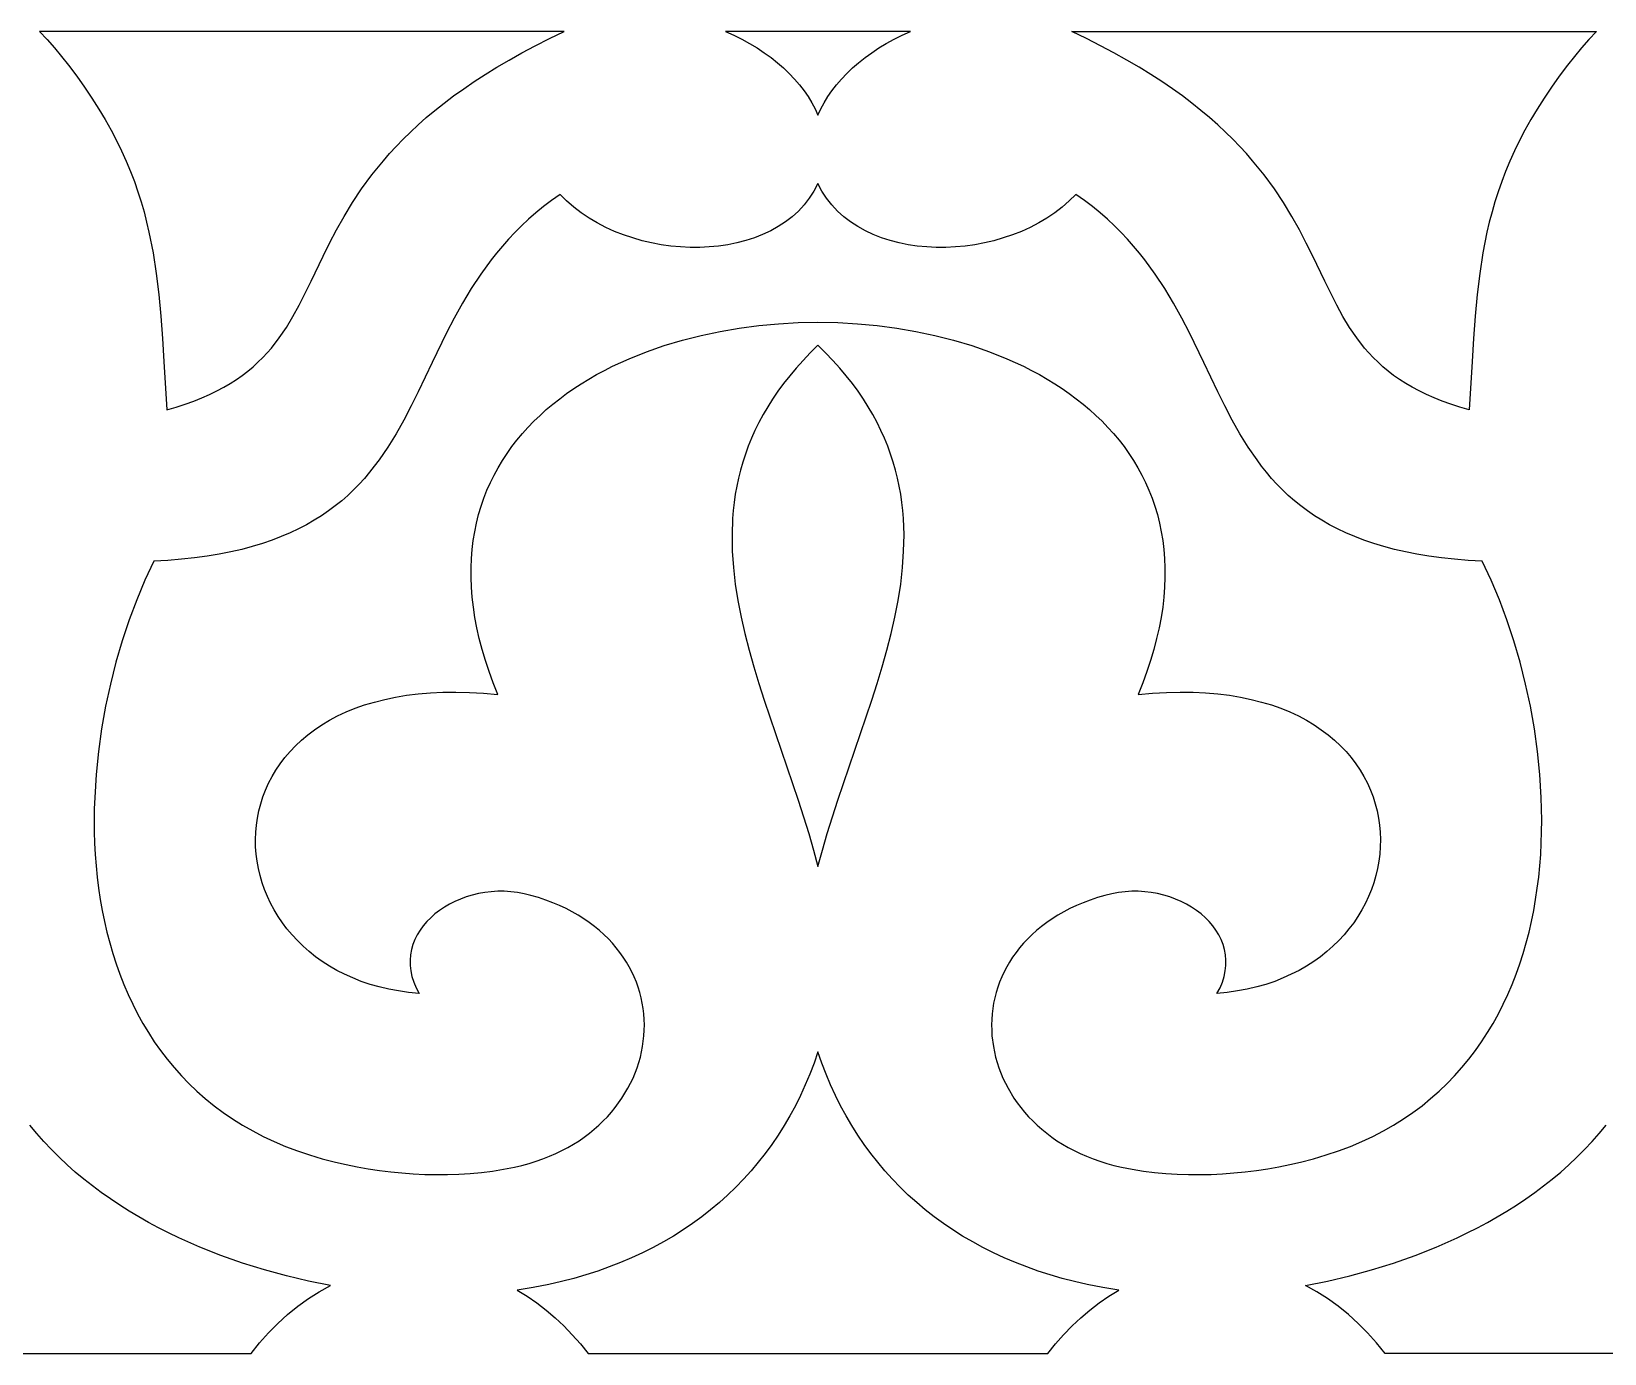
# Model space of a CAD drawing. Extents: x 1153 to 1359, y 576 to 598.
# Drawn here: x 1203.11 to 1216.42, y 581.28 to 592.46 of the extents above; entities that cross this region are included whole.
import ezdxf

# ---------------------------------------------------------------- set-up
doc = ezdxf.new("R2010")
doc.units = 0
doc.layers.add('LAYER_1', color=18, linetype='CONTINUOUS')

msp = doc.modelspace()

# ---------------------------------------------------------------- linework, layer by layer
at = {"layer": 'LAYER_1'}
for points in [[(1203.423, 592.176), (1203.494, 592.081), (1203.56, 591.988), (1203.622, 591.895), (1203.68, 591.804), (1203.734, 591.714), (1203.784, 591.625), (1203.83, 591.537), (1203.872, 591.45), (1203.912, 591.363), (1203.948, 591.276), (1203.981, 591.19), (1204.011, 591.104), (1204.038, 591.019), (1204.063, 590.933), (1204.085, 590.847), (1204.105, 590.761), (1204.139, 590.588), (1204.167, 590.413), (1204.188, 590.234), (1204.205, 590.051), (1204.219, 589.863), (1204.231, 589.669), (1204.255, 589.259), (1204.335, 589.282), (1204.411, 589.307), (1204.484, 589.333), (1204.552, 589.36), (1204.617, 589.389), (1204.679, 589.419), (1204.737, 589.45), (1204.792, 589.482), (1204.845, 589.516), (1204.894, 589.551), (1204.941, 589.587), (1204.985, 589.624), (1205.027, 589.662), (1205.067, 589.701), (1205.104, 589.741), (1205.14, 589.782), (1205.207, 589.868), (1205.267, 589.957), (1205.323, 590.05), (1205.376, 590.146), (1205.427, 590.246), (1205.477, 590.348), (1205.579, 590.56), (1205.633, 590.67), (1205.692, 590.782), (1205.756, 590.896), (1205.826, 591.012), (1205.904, 591.129), (1205.991, 591.248), (1206.088, 591.367), (1206.14, 591.428), (1206.196, 591.488), (1206.255, 591.548), (1206.317, 591.609), (1206.382, 591.67), (1206.451, 591.731), (1206.524, 591.792), (1206.601, 591.853), (1206.682, 591.914), (1206.767, 591.975), (1206.856, 592.036), (1206.95, 592.097), (1207.048, 592.158), (1207.152, 592.218), (1207.26, 592.279), (1207.373, 592.339), (1207.492, 592.4), (1207.616, 592.46), (1203.18, 592.46), (1203.244, 592.391), (1203.306, 592.321), (1203.365, 592.249)], [(1209.764, 591.753), (1209.788, 591.806), (1209.816, 591.857), (1209.848, 591.909), (1209.882, 591.959), (1209.921, 592.009), (1209.963, 592.057), (1210.008, 592.105), (1210.056, 592.151), (1210.107, 592.195), (1210.162, 592.239), (1210.219, 592.28), (1210.279, 592.32), (1210.342, 592.358), (1210.408, 592.394), (1210.477, 592.428), (1210.548, 592.46), (1209.764, 592.46), (1208.981, 592.46), (1209.052, 592.428), (1209.12, 592.394), (1209.186, 592.358), (1209.249, 592.32), (1209.31, 592.28), (1209.367, 592.239), (1209.421, 592.195), (1209.473, 592.151), (1209.521, 592.105), (1209.566, 592.057), (1209.608, 592.009), (1209.646, 591.959), (1209.681, 591.909), (1209.712, 591.857), (1209.74, 591.806)], [(1216.106, 592.176), (1216.035, 592.081), (1215.968, 591.988), (1215.906, 591.895), (1215.849, 591.804), (1215.795, 591.714), (1215.745, 591.625), (1215.699, 591.537), (1215.656, 591.45), (1215.617, 591.363), (1215.581, 591.276), (1215.548, 591.19), (1215.518, 591.104), (1215.491, 591.019), (1215.466, 590.933), (1215.443, 590.847), (1215.423, 590.761), (1215.389, 590.588), (1215.362, 590.413), (1215.341, 590.234), (1215.324, 590.051), (1215.31, 589.863), (1215.298, 589.669), (1215.274, 589.259), (1215.193, 589.282), (1215.117, 589.307), (1215.045, 589.333), (1214.976, 589.36), (1214.911, 589.389), (1214.85, 589.419), (1214.791, 589.45), (1214.736, 589.482), (1214.684, 589.516), (1214.634, 589.551), (1214.588, 589.587), (1214.543, 589.624), (1214.502, 589.662), (1214.462, 589.701), (1214.424, 589.741), (1214.388, 589.782), (1214.322, 589.868), (1214.261, 589.957), (1214.205, 590.05), (1214.152, 590.146), (1214.102, 590.246), (1214.052, 590.348), (1213.95, 590.56), (1213.895, 590.67), (1213.837, 590.782), (1213.773, 590.896), (1213.703, 591.012), (1213.625, 591.129), (1213.538, 591.248), (1213.441, 591.367), (1213.388, 591.428), (1213.333, 591.488), (1213.274, 591.548), (1213.212, 591.609), (1213.146, 591.67), (1213.077, 591.731), (1213.004, 591.792), (1212.928, 591.853), (1212.847, 591.914), (1212.762, 591.975), (1212.673, 592.036), (1212.579, 592.097), (1212.48, 592.158), (1212.377, 592.218), (1212.268, 592.279), (1212.155, 592.339), (1212.036, 592.4), (1211.912, 592.46), (1216.349, 592.46), (1216.285, 592.391), (1216.223, 592.321), (1216.163, 592.249)], [(1209.764, 590), (1209.932, 589.997), (1210.099, 589.987), (1210.265, 589.972), (1210.43, 589.951), (1210.593, 589.923), (1210.753, 589.889), (1210.911, 589.849), (1211.065, 589.803), (1211.215, 589.751), (1211.361, 589.692), (1211.502, 589.628), (1211.57, 589.593), (1211.637, 589.557), (1211.703, 589.519), (1211.767, 589.48), (1211.829, 589.439), (1211.89, 589.397), (1211.949, 589.353), (1212.007, 589.308), (1212.062, 589.261), (1212.116, 589.213), (1212.168, 589.163), (1212.217, 589.111), (1212.265, 589.058), (1212.311, 589.004), (1212.354, 588.948), (1212.395, 588.89), (1212.434, 588.831), (1212.47, 588.77), (1212.504, 588.708), (1212.536, 588.644), (1212.564, 588.579), (1212.591, 588.512), (1212.614, 588.444), (1212.635, 588.374), (1212.653, 588.302), (1212.668, 588.229), (1212.681, 588.155), (1212.69, 588.079), (1212.696, 588.001), (1212.699, 587.922), (1212.699, 587.841), (1212.696, 587.759), (1212.69, 587.675), (1212.68, 587.59), (1212.666, 587.503), (1212.65, 587.415), (1212.629, 587.325), (1212.605, 587.233), (1212.578, 587.14), (1212.547, 587.046), (1212.512, 586.95), (1212.473, 586.852), (1212.595, 586.863), (1212.713, 586.87), (1212.827, 586.872), (1212.937, 586.871), (1213.043, 586.866), (1213.146, 586.857), (1213.244, 586.845), (1213.339, 586.829), (1213.43, 586.81), (1213.517, 586.788), (1213.6, 586.763), (1213.68, 586.735), (1213.756, 586.704), (1213.828, 586.67), (1213.896, 586.634), (1213.961, 586.595), (1214.022, 586.554), (1214.08, 586.511), (1214.134, 586.466), (1214.184, 586.418), (1214.231, 586.369), (1214.274, 586.319), (1214.314, 586.266), (1214.35, 586.213), (1214.383, 586.158), (1214.412, 586.102), (1214.437, 586.044), (1214.46, 585.986), (1214.479, 585.927), (1214.494, 585.867), (1214.506, 585.807), (1214.515, 585.747), (1214.52, 585.686), (1214.522, 585.624), (1214.521, 585.563), (1214.517, 585.502), (1214.509, 585.441), (1214.498, 585.38), (1214.484, 585.32), (1214.466, 585.26), (1214.446, 585.202), (1214.422, 585.143), (1214.395, 585.086), (1214.365, 585.03), (1214.332, 584.975), (1214.296, 584.921), (1214.256, 584.869), (1214.214, 584.819), (1214.169, 584.77), (1214.12, 584.722), (1214.069, 584.677), (1214.015, 584.634), (1213.958, 584.593), (1213.897, 584.554), (1213.834, 584.518), (1213.768, 584.485), (1213.699, 584.454), (1213.628, 584.425), (1213.553, 584.4), (1213.476, 584.378), (1213.396, 584.359), (1213.313, 584.344), (1213.227, 584.331), (1213.139, 584.323), (1213.165, 584.371), (1213.185, 584.419), (1213.2, 584.467), (1213.21, 584.514), (1213.215, 584.561), (1213.215, 584.606), (1213.212, 584.651), (1213.203, 584.695), (1213.191, 584.738), (1213.175, 584.779), (1213.155, 584.819), (1213.131, 584.858), (1213.104, 584.895), (1213.074, 584.931), (1213.041, 584.964), (1213.005, 584.996), (1212.966, 585.026), (1212.925, 585.053), (1212.882, 585.079), (1212.836, 585.102), (1212.789, 585.122), (1212.74, 585.14), (1212.689, 585.155), (1212.637, 585.168), (1212.583, 585.177), (1212.529, 585.184), (1212.474, 585.187), (1212.418, 585.188), (1212.362, 585.184), (1212.306, 585.178), (1212.249, 585.167), (1212.192, 585.153), (1212.129, 585.134), (1212.067, 585.113), (1212.008, 585.091), (1211.951, 585.066), (1211.896, 585.041), (1211.843, 585.013), (1211.793, 584.984), (1211.745, 584.954), (1211.699, 584.923), (1211.656, 584.89), (1211.614, 584.856), (1211.575, 584.821), (1211.538, 584.785), (1211.503, 584.748), (1211.47, 584.709), (1211.44, 584.67), (1211.411, 584.63), (1211.385, 584.589), (1211.361, 584.548), (1211.339, 584.506), (1211.319, 584.463), (1211.301, 584.419), (1211.285, 584.375), (1211.272, 584.331), (1211.26, 584.286), (1211.25, 584.241), (1211.243, 584.195), (1211.238, 584.15), (1211.234, 584.104), (1211.233, 584.058), (1211.234, 584.012), (1211.236, 583.966), (1211.248, 583.875), (1211.267, 583.784), (1211.294, 583.694), (1211.329, 583.606), (1211.372, 583.521), (1211.422, 583.438), (1211.45, 583.397), (1211.48, 583.358), (1211.512, 583.319), (1211.545, 583.281), (1211.581, 583.245), (1211.618, 583.209), (1211.658, 583.174), (1211.699, 583.141), (1211.741, 583.109), (1211.786, 583.078), (1211.833, 583.049), (1211.881, 583.021), (1211.931, 582.994), (1211.983, 582.969), (1212.036, 582.946), (1212.092, 582.924), (1212.149, 582.904), (1212.208, 582.886), (1212.268, 582.869), (1212.331, 582.855), (1212.423, 582.837), (1212.517, 582.821), (1212.611, 582.809), (1212.707, 582.8), (1212.802, 582.794), (1212.898, 582.791), (1212.995, 582.791), (1213.091, 582.793), (1213.187, 582.798), (1213.283, 582.805), (1213.379, 582.815), (1213.474, 582.827), (1213.569, 582.841), (1213.662, 582.858), (1213.755, 582.876), (1213.847, 582.897), (1213.957, 582.925), (1214.064, 582.957), (1214.168, 582.991), (1214.268, 583.029), (1214.364, 583.07), (1214.457, 583.114), (1214.547, 583.161), (1214.634, 583.21), (1214.717, 583.262), (1214.797, 583.317), (1214.874, 583.374), (1214.947, 583.434), (1215.018, 583.496), (1215.086, 583.561), (1215.15, 583.627), (1215.212, 583.696), (1215.27, 583.767), (1215.326, 583.84), (1215.378, 583.915), (1215.428, 583.992), (1215.475, 584.07), (1215.52, 584.15), (1215.561, 584.232), (1215.6, 584.315), (1215.636, 584.4), (1215.67, 584.486), (1215.701, 584.573), (1215.73, 584.661), (1215.756, 584.751), (1215.779, 584.842), (1215.8, 584.933), (1215.819, 585.026), (1215.835, 585.119), (1215.849, 585.213), (1215.861, 585.308), (1215.871, 585.403), (1215.878, 585.499), (1215.883, 585.595), (1215.886, 585.691), (1215.887, 585.788), (1215.886, 585.885), (1215.883, 585.982), (1215.871, 586.176), (1215.852, 586.369), (1215.825, 586.561), (1215.791, 586.752), (1215.75, 586.939), (1215.703, 587.124), (1215.65, 587.305), (1215.592, 587.482), (1215.528, 587.653), (1215.458, 587.819), (1215.384, 587.979), (1215.264, 587.986), (1215.149, 587.996), (1215.038, 588.008), (1214.932, 588.022), (1214.83, 588.039), (1214.733, 588.058), (1214.64, 588.079), (1214.55, 588.103), (1214.465, 588.129), (1214.383, 588.157), (1214.305, 588.187), (1214.23, 588.218), (1214.159, 588.252), (1214.091, 588.288), (1214.026, 588.325), (1213.964, 588.364), (1213.905, 588.405), (1213.848, 588.447), (1213.794, 588.491), (1213.743, 588.536), (1213.693, 588.583), (1213.646, 588.631), (1213.602, 588.68), (1213.559, 588.731), (1213.517, 588.783), (1213.478, 588.836), (1213.403, 588.945), (1213.334, 589.057), (1213.269, 589.173), (1213.207, 589.292), (1213.147, 589.413), (1213.029, 589.66), (1212.907, 589.911), (1212.842, 590.036), (1212.772, 590.161), (1212.698, 590.285), (1212.617, 590.407), (1212.529, 590.527), (1212.483, 590.586), (1212.433, 590.645), (1212.382, 590.703), (1212.328, 590.76), (1212.272, 590.816), (1212.213, 590.871), (1212.151, 590.925), (1212.086, 590.978), (1212.018, 591.03), (1211.946, 591.081), (1211.89, 591.026), (1211.831, 590.974), (1211.767, 590.926), (1211.701, 590.881), (1211.632, 590.84), (1211.56, 590.803), (1211.486, 590.769), (1211.409, 590.739), (1211.332, 590.713), (1211.252, 590.69), (1211.172, 590.671), (1211.091, 590.656), (1211.009, 590.644), (1210.927, 590.637), (1210.846, 590.633), (1210.765, 590.633), (1210.684, 590.637), (1210.604, 590.644), (1210.526, 590.656), (1210.45, 590.672), (1210.375, 590.691), (1210.302, 590.715), (1210.232, 590.743), (1210.165, 590.774), (1210.101, 590.81), (1210.04, 590.85), (1209.983, 590.893), (1209.93, 590.941), (1209.882, 590.994), (1209.837, 591.05), (1209.798, 591.11), (1209.764, 591.175), (1209.73, 591.11), (1209.691, 591.05), (1209.647, 590.994), (1209.598, 590.941), (1209.545, 590.893), (1209.488, 590.85), (1209.428, 590.81), (1209.364, 590.774), (1209.296, 590.743), (1209.226, 590.715), (1209.154, 590.691), (1209.079, 590.672), (1209.002, 590.656), (1208.924, 590.644), (1208.845, 590.637), (1208.764, 590.633), (1208.683, 590.633), (1208.601, 590.637), (1208.519, 590.644), (1208.438, 590.656), (1208.357, 590.671), (1208.276, 590.69), (1208.197, 590.713), (1208.119, 590.739), (1208.043, 590.769), (1207.969, 590.803), (1207.897, 590.84), (1207.828, 590.881), (1207.761, 590.926), (1207.698, 590.974), (1207.638, 591.026), (1207.582, 591.081), (1207.511, 591.03), (1207.443, 590.978), (1207.378, 590.925), (1207.316, 590.871), (1207.257, 590.816), (1207.2, 590.76), (1207.147, 590.703), (1207.095, 590.645), (1207.046, 590.586), (1206.999, 590.527), (1206.911, 590.407), (1206.831, 590.285), (1206.756, 590.161), (1206.687, 590.036), (1206.622, 589.911), (1206.5, 589.66), (1206.382, 589.413), (1206.322, 589.292), (1206.26, 589.173), (1206.195, 589.057), (1206.125, 588.945), (1206.051, 588.836), (1206.011, 588.783), (1205.97, 588.731), (1205.927, 588.68), (1205.882, 588.631), (1205.835, 588.583), (1205.786, 588.536), (1205.735, 588.491), (1205.681, 588.447), (1205.624, 588.405), (1205.565, 588.364), (1205.503, 588.325), (1205.438, 588.288), (1205.37, 588.252), (1205.298, 588.218), (1205.224, 588.187), (1205.146, 588.157), (1205.064, 588.129), (1204.978, 588.103), (1204.889, 588.079), (1204.796, 588.058), (1204.698, 588.039), (1204.597, 588.022), (1204.49, 588.008), (1204.38, 587.996), (1204.265, 587.986), (1204.145, 587.979), (1204.07, 587.819), (1204.001, 587.653), (1203.937, 587.482), (1203.878, 587.305), (1203.825, 587.124), (1203.778, 586.939), (1203.738, 586.752), (1203.704, 586.561), (1203.677, 586.369), (1203.658, 586.176), (1203.646, 585.982), (1203.642, 585.885), (1203.641, 585.788), (1203.642, 585.691), (1203.645, 585.595), (1203.651, 585.499), (1203.658, 585.403), (1203.667, 585.308), (1203.679, 585.213), (1203.693, 585.119), (1203.71, 585.026), (1203.728, 584.933), (1203.749, 584.842), (1203.773, 584.751), (1203.799, 584.661), (1203.828, 584.573), (1203.859, 584.486), (1203.892, 584.4), (1203.928, 584.315), (1203.967, 584.232), (1204.009, 584.15), (1204.053, 584.07), (1204.1, 583.992), (1204.15, 583.915), (1204.203, 583.84), (1204.259, 583.767), (1204.317, 583.696), (1204.379, 583.627), (1204.443, 583.561), (1204.511, 583.496), (1204.581, 583.434), (1204.655, 583.374), (1204.732, 583.317), (1204.812, 583.262), (1204.895, 583.21), (1204.982, 583.161), (1205.071, 583.114), (1205.165, 583.07), (1205.261, 583.029), (1205.361, 582.991), (1205.464, 582.957), (1205.571, 582.925), (1205.682, 582.897), (1205.773, 582.876), (1205.866, 582.858), (1205.96, 582.841), (1206.054, 582.827), (1206.15, 582.815), (1206.245, 582.805), (1206.341, 582.798), (1206.438, 582.793), (1206.534, 582.791), (1206.63, 582.791), (1206.726, 582.794), (1206.822, 582.8), (1206.917, 582.809), (1207.012, 582.821), (1207.105, 582.837), (1207.198, 582.855), (1207.26, 582.869), (1207.321, 582.886), (1207.38, 582.904), (1207.437, 582.924), (1207.492, 582.946), (1207.546, 582.969), (1207.598, 582.994), (1207.648, 583.021), (1207.696, 583.049), (1207.743, 583.078), (1207.787, 583.109), (1207.83, 583.141), (1207.871, 583.174), (1207.91, 583.209), (1207.948, 583.245), (1207.983, 583.281), (1208.017, 583.319), (1208.049, 583.358), (1208.078, 583.397), (1208.106, 583.438), (1208.157, 583.521), (1208.2, 583.606), (1208.234, 583.694), (1208.262, 583.784), (1208.281, 583.875), (1208.292, 583.966), (1208.295, 584.012), (1208.296, 584.058), (1208.294, 584.104), (1208.291, 584.15), (1208.286, 584.195), (1208.278, 584.241), (1208.269, 584.286), (1208.257, 584.331), (1208.243, 584.375), (1208.228, 584.419), (1208.21, 584.463), (1208.19, 584.506), (1208.168, 584.548), (1208.144, 584.589), (1208.117, 584.63), (1208.089, 584.67), (1208.058, 584.709), (1208.026, 584.748), (1207.991, 584.785), (1207.954, 584.821), (1207.915, 584.856), (1207.873, 584.89), (1207.829, 584.923), (1207.784, 584.954), (1207.736, 584.984), (1207.685, 585.013), (1207.633, 585.041), (1207.578, 585.066), (1207.521, 585.091), (1207.462, 585.113), (1207.4, 585.134), (1207.336, 585.153), (1207.28, 585.167), (1207.223, 585.178), (1207.167, 585.184), (1207.11, 585.188), (1207.055, 585.187), (1206.999, 585.184), (1206.945, 585.177), (1206.892, 585.168), (1206.84, 585.155), (1206.789, 585.14), (1206.74, 585.122), (1206.692, 585.102), (1206.647, 585.079), (1206.604, 585.053), (1206.562, 585.026), (1206.524, 584.996), (1206.488, 584.964), (1206.455, 584.931), (1206.425, 584.895), (1206.398, 584.858), (1206.374, 584.819), (1206.354, 584.779), (1206.338, 584.738), (1206.325, 584.695), (1206.317, 584.651), (1206.313, 584.606), (1206.314, 584.561), (1206.319, 584.514), (1206.329, 584.467), (1206.344, 584.419), (1206.364, 584.371), (1206.39, 584.323), (1206.301, 584.331), (1206.216, 584.344), (1206.133, 584.359), (1206.053, 584.378), (1205.975, 584.4), (1205.901, 584.425), (1205.829, 584.454), (1205.76, 584.485), (1205.694, 584.518), (1205.631, 584.554), (1205.571, 584.593), (1205.514, 584.634), (1205.46, 584.677), (1205.408, 584.722), (1205.36, 584.77), (1205.315, 584.819), (1205.272, 584.869), (1205.233, 584.921), (1205.197, 584.975), (1205.164, 585.03), (1205.134, 585.086), (1205.107, 585.143), (1205.083, 585.202), (1205.062, 585.26), (1205.045, 585.32), (1205.031, 585.38), (1205.02, 585.441), (1205.012, 585.502), (1205.007, 585.563), (1205.006, 585.624), (1205.008, 585.686), (1205.014, 585.747), (1205.022, 585.807), (1205.035, 585.867), (1205.05, 585.927), (1205.069, 585.986), (1205.091, 586.044), (1205.117, 586.102), (1205.146, 586.158), (1205.179, 586.213), (1205.215, 586.266), (1205.255, 586.319), (1205.298, 586.369), (1205.344, 586.418), (1205.395, 586.466), (1205.449, 586.511), (1205.506, 586.554), (1205.567, 586.595), (1205.632, 586.634), (1205.701, 586.67), (1205.773, 586.704), (1205.849, 586.735), (1205.928, 586.763), (1206.012, 586.788), (1206.099, 586.81), (1206.19, 586.829), (1206.284, 586.845), (1206.383, 586.857), (1206.485, 586.866), (1206.592, 586.871), (1206.702, 586.872), (1206.816, 586.87), (1206.934, 586.863), (1207.056, 586.852), (1207.017, 586.95), (1206.982, 587.046), (1206.951, 587.14), (1206.923, 587.233), (1206.899, 587.325), (1206.879, 587.415), (1206.862, 587.503), (1206.849, 587.59), (1206.839, 587.675), (1206.832, 587.759), (1206.829, 587.841), (1206.829, 587.922), (1206.832, 588.001), (1206.839, 588.079), (1206.848, 588.155), (1206.86, 588.229), (1206.875, 588.302), (1206.893, 588.374), (1206.914, 588.444), (1206.938, 588.512), (1206.964, 588.579), (1206.993, 588.644), (1207.025, 588.708), (1207.058, 588.77), (1207.095, 588.831), (1207.134, 588.89), (1207.175, 588.948), (1207.218, 589.004), (1207.264, 589.058), (1207.311, 589.111), (1207.361, 589.163), (1207.413, 589.213), (1207.466, 589.261), (1207.522, 589.308), (1207.579, 589.353), (1207.638, 589.397), (1207.699, 589.439), (1207.762, 589.48), (1207.826, 589.519), (1207.891, 589.557), (1207.959, 589.593), (1208.027, 589.628), (1208.168, 589.692), (1208.314, 589.751), (1208.464, 589.803), (1208.618, 589.849), (1208.775, 589.889), (1208.936, 589.923), (1209.098, 589.951), (1209.263, 589.972), (1209.429, 589.987), (1209.597, 589.997)], [(1209.764, 585.396), (1209.802, 585.536), (1209.842, 585.676), (1209.886, 585.817), (1209.931, 585.957), (1210.125, 586.522), (1210.22, 586.804), (1210.265, 586.945), (1210.307, 587.086), (1210.347, 587.226), (1210.383, 587.367), (1210.415, 587.507), (1210.442, 587.647), (1210.464, 587.786), (1210.48, 587.925), (1210.489, 588.064), (1210.492, 588.202), (1210.487, 588.34), (1210.481, 588.409), (1210.473, 588.477), (1210.464, 588.545), (1210.451, 588.613), (1210.437, 588.681), (1210.42, 588.749), (1210.401, 588.817), (1210.379, 588.884), (1210.354, 588.952), (1210.327, 589.019), (1210.297, 589.086), (1210.264, 589.152), (1210.229, 589.219), (1210.19, 589.285), (1210.148, 589.351), (1210.103, 589.417), (1210.055, 589.483), (1210.004, 589.548), (1209.949, 589.613), (1209.891, 589.678), (1209.829, 589.743), (1209.764, 589.807), (1209.699, 589.743), (1209.638, 589.678), (1209.579, 589.613), (1209.525, 589.548), (1209.473, 589.483), (1209.425, 589.417), (1209.38, 589.351), (1209.339, 589.285), (1209.3, 589.219), (1209.264, 589.152), (1209.231, 589.086), (1209.201, 589.019), (1209.174, 588.952), (1209.15, 588.884), (1209.128, 588.817), (1209.109, 588.749), (1209.092, 588.681), (1209.077, 588.613), (1209.065, 588.545), (1209.055, 588.477), (1209.048, 588.409), (1209.042, 588.34), (1209.037, 588.202), (1209.039, 588.064), (1209.049, 587.925), (1209.065, 587.786), (1209.087, 587.647), (1209.114, 587.507), (1209.146, 587.367), (1209.182, 587.226), (1209.222, 587.086), (1209.264, 586.945), (1209.309, 586.804), (1209.404, 586.522), (1209.597, 585.957), (1209.643, 585.817), (1209.686, 585.676), (1209.727, 585.536)], [(1209.764, 581.278), (1211.709, 581.278), (1211.774, 581.359), (1211.842, 581.437), (1211.914, 581.511), (1211.988, 581.58), (1212.064, 581.645), (1212.144, 581.706), (1212.226, 581.762), (1212.31, 581.813), (1212.175, 581.835), (1212.042, 581.862), (1211.935, 581.886), (1211.831, 581.913), (1211.728, 581.943), (1211.628, 581.975), (1211.53, 582.01), (1211.434, 582.047), (1211.34, 582.087), (1211.249, 582.13), (1211.16, 582.174), (1211.073, 582.222), (1210.988, 582.271), (1210.906, 582.323), (1210.825, 582.378), (1210.748, 582.434), (1210.672, 582.493), (1210.599, 582.555), (1210.528, 582.618), (1210.46, 582.684), (1210.394, 582.752), (1210.331, 582.822), (1210.27, 582.895), (1210.211, 582.969), (1210.155, 583.046), (1210.101, 583.125), (1210.05, 583.206), (1210.002, 583.289), (1209.956, 583.374), (1209.912, 583.461), (1209.871, 583.55), (1209.833, 583.641), (1209.797, 583.734), (1209.764, 583.829), (1209.731, 583.734), (1209.696, 583.641), (1209.657, 583.55), (1209.616, 583.461), (1209.573, 583.374), (1209.527, 583.289), (1209.478, 583.206), (1209.427, 583.125), (1209.374, 583.046), (1209.318, 582.969), (1209.259, 582.895), (1209.198, 582.822), (1209.134, 582.752), (1209.069, 582.684), (1209, 582.618), (1208.93, 582.555), (1208.856, 582.493), (1208.781, 582.434), (1208.703, 582.378), (1208.623, 582.323), (1208.541, 582.271), (1208.456, 582.222), (1208.369, 582.174), (1208.28, 582.13), (1208.188, 582.087), (1208.095, 582.047), (1207.999, 582.01), (1207.901, 581.975), (1207.801, 581.943), (1207.698, 581.913), (1207.594, 581.886), (1207.487, 581.862), (1207.354, 581.835), (1207.219, 581.813), (1207.303, 581.762), (1207.385, 581.706), (1207.464, 581.645), (1207.541, 581.58), (1207.615, 581.511), (1207.686, 581.437), (1207.755, 581.359), (1207.82, 581.278)]]:
    msp.add_lwpolyline(points, close=True, dxfattribs=at)
for points in [[(1198.907, 581.278), (1204.968, 581.278), (1205.04, 581.367), (1205.116, 581.452), (1205.195, 581.533), (1205.278, 581.608), (1205.364, 581.677), (1205.453, 581.742), (1205.545, 581.8), (1205.64, 581.852), (1205.454, 581.89), (1205.267, 581.934), (1205.081, 581.985), (1204.897, 582.042), (1204.714, 582.106), (1204.534, 582.178), (1204.358, 582.256), (1204.271, 582.298), (1204.186, 582.341), (1204.102, 582.386), (1204.018, 582.433), (1203.937, 582.482), (1203.857, 582.533), (1203.778, 582.585), (1203.701, 582.639), (1203.626, 582.695), (1203.553, 582.753), (1203.481, 582.813), (1203.412, 582.874), (1203.345, 582.938), (1203.279, 583.003), (1203.216, 583.07), (1203.156, 583.139), (1203.098, 583.21)], [(1220.622, 581.278), (1214.561, 581.278), (1214.489, 581.367), (1214.413, 581.452), (1214.333, 581.533), (1214.251, 581.608), (1214.164, 581.677), (1214.075, 581.742), (1213.983, 581.8), (1213.889, 581.852), (1214.075, 581.89), (1214.262, 581.934), (1214.447, 581.985), (1214.632, 582.042), (1214.815, 582.106), (1214.994, 582.178), (1215.171, 582.256), (1215.257, 582.298), (1215.343, 582.341), (1215.427, 582.386), (1215.51, 582.433), (1215.592, 582.482), (1215.672, 582.533), (1215.751, 582.585), (1215.827, 582.639), (1215.903, 582.695), (1215.976, 582.753), (1216.047, 582.813), (1216.117, 582.874), (1216.184, 582.938), (1216.249, 583.003), (1216.312, 583.07), (1216.373, 583.139), (1216.431, 583.21)]]:
    msp.add_lwpolyline(points, dxfattribs=at)

doc.saveas('drawing.dxf')
